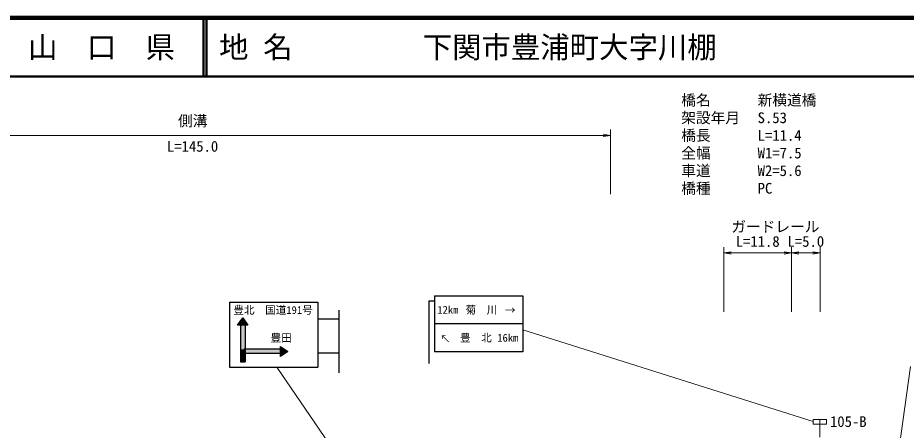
# Model space of a CAD drawing. Units: millimetres at full size, sheet at 1:1000; details may follow other scales. Extents: x 40000 to 680000, y 20000 to 380000.
# Drawn here: x 336128 to 487279, y 309855 to 380000 of the extents above; entities that cross this region are included whole.
import ezdxf
from ezdxf.enums import TextEntityAlignment as Align

# ---------------------------------------------------------------- set-up
doc = ezdxf.new("R2010")
doc.units = ezdxf.units.MM
doc.header["$LTSCALE"] = 1000
for name, color, linetype, lineweight in [('M-STR-HTXT', 7, 'Continuous', 13), ('M-STR-STRC', 7, 'Continuous', 13), ('M-TTL', 2, 'Continuous', 140), ('M-TTL-LINE', 7, 'Continuous', 50)]:
    doc.layers.add(name, color=color, linetype=linetype, lineweight=lineweight)
doc.layers.add('M-TTL-TXT', color=7, linetype='Continuous')
doc.styles.add('ＭＳ ゴシック', font='')
doc.styles.get('ＭＳ ゴシック').set_extended_font_data('MS Gothic')

# ---------------------------------------------------------------- blocks, each defined once
blk = doc.blocks.new('open_arrow')
at = {"color": 0, "linetype": 'Continuous', "lineweight": -2}
blk.add_lwpolyline([(7.5, 1.25), (0, 0), (7.5, -1.25)], dxfattribs=at)

msp = doc.modelspace()

# ---------------------------------------------------------------- hatches: boundary and pattern name
at = {"layer": 'M-STR-STRC'}
for points in [[(374413, 328993), (375288, 327743), (374788, 327743), (374038, 327743), (373538, 327743)], [(374038, 327743), (374788, 327743), (374788, 323618), (374038, 323618)], [(374038, 323618), (374788, 323618), (374788, 322868), (374038, 322868)], [(380834, 323633), (380834, 322883), (374788, 322868), (374788, 323618)], [(380832, 323618), (380832, 324118), (382082, 323243), (380832, 322368), (380832, 322868)], [(374038, 322868), (374788, 322868), (374788, 321493), (374038, 321493)]]:
    msp.add_hatch(color=256, dxfattribs=at).paths.add_polyline_path(points)

# ---------------------------------------------------------------- linework, layer by layer
at = {"layer": 'M-STR-HTXT'}
for p, q in [((294787, 360000), (436948, 360000)), ((436948, 350000), (436948, 361000)), ((456264, 330000), (456264, 341000)), ((467757, 330000), (467757, 341000)), ((467757, 330000), (467757, 341000)), ((472646, 330000), (472646, 341000)), ((456264, 340000), (467757, 340000)), ((467757, 340000), (472646, 340000)), ((483196, 286230), (487985, 320696))]:
    msp.add_line(p, q, dxfattribs=at)
at = {"layer": 'M-STR-STRC', "lineweight": 25}
for p, q in [((407039, 332704), (422039, 332704)), ((407039, 332704), (407039, 323204)), ((422039, 332704), (422039, 323204)), ((372169, 331646), (372169, 320585)), ((372169, 331646), (387169, 331646)), ((387169, 331646), (387169, 320585)), ((406039, 331867), (406039, 321204)), ((406039, 331867), (407039, 331867)), ((390738, 330256), (390738, 319619)), ((373538, 327743), (374413, 328993)), ((374413, 328993), (375288, 327743)), ((390738, 328733), (387169, 328733)), ((375288, 327743), (373538, 327743)), ((374038, 327743), (374038, 321493)), ((374788, 327743), (374788, 321493)), ((422039, 327954), (407039, 327954)), ((380834, 323633), (374584, 323633)), ((380832, 322368), (380832, 324118)), ((380832, 324118), (382082, 323243)), ((380834, 322883), (374584, 322883)), ((382082, 323243), (380832, 322368)), ((390738, 322983), (387169, 322983)), ((422039, 323204), (407039, 323204)), ((372169, 320585), (387169, 320585)), ((374038, 321493), (374788, 321493))]:
    msp.add_line(p, q, dxfattribs=at)
at = {"layer": 'M-STR-STRC'}
for p, q in [((471468, 311328), (422039, 326950)), ((421510, 260165), (380195, 320585)), ((471468, 311658), (473718, 311658)), ((471468, 310908), (471468, 311658)), ((472593, 311658), (472593, 308658)), ((473718, 311658), (473718, 310908)), ((473718, 310908), (471468, 310908))]:
    msp.add_line(p, q, dxfattribs=at)
at = {"layer": 'M-TTL'}
msp.add_line((680000, 380000), (40000, 380000), dxfattribs=at)
at = {"layer": 'M-TTL-LINE'}
for p, q in [((367750, 380000), (367750, 370000)), ((368250, 380000), (368250, 370000)), ((40000, 370000), (680000, 370000))]:
    msp.add_line(p, q, dxfattribs=at)

# ---------------------------------------------------------------- block references
at = {"layer": 'M-STR-HTXT', "xscale": 167, "yscale": 167, "rotation": 180}
for p in [(436948, 360000), (467757, 340000), (472646, 340000)]:
    msp.add_blockref('open_arrow', p, dxfattribs=at)
at = {"layer": 'M-STR-HTXT', "xscale": 167, "yscale": 167}
for p in [(456264, 340000), (467757, 340000)]:
    msp.add_blockref('open_arrow', p, dxfattribs=at)

# ---------------------------------------------------------------- texts
at = {"layer": 'M-STR-HTXT', "style": 'ＭＳ ゴシック'}
for s, p in [('橋名', (449000, 366000)), ('新横道橋', (462000, 366000)), ('架設年月', (449000, 363000)), ('S.53', (462000, 363000)), ('橋長', (449000, 360000)), ('L=11.4', (462000, 360000)), ('全幅', (449000, 357000)), ('W1=7.5', (462000, 357000)), ('車道', (449000, 354000)), ('W2=5.6', (462000, 354000)), ('橋種', (449000, 351000)), ('PC', (462000, 351000))]:
    msp.add_text(s, height=1833, dxfattribs=at).set_placement(p, align=Align.MIDDLE_LEFT)
for s, p in [('側溝', (365900, 361000)), ('L=145.0', (365867, 356672)), ('ガードレール', (465018, 343000)), ('L=11.8', (462011, 340500)), ('L=5.0', (470202, 340500)), ('105-B', (477424, 309860))]:
    msp.add_text(s, height=1833, dxfattribs=at).set_placement(p, align=Align.BOTTOM_CENTER)
at = {"layer": 'M-STR-STRC', "style": 'ＭＳ ゴシック'}
for s, p in [('豊北\u3000国道191号', (372810, 329241)), ('豊田', (379136, 324507))]:
    msp.add_text(s, height=1320, dxfattribs=at).set_placement(p, align=Align.BOTTOM_LEFT)
for s, p in [('12km', (409299, 330329)), ('菊\u3000川', (415007, 330329)), ('豊\u3000北', (414074, 325579)), ('16km', (419493, 325579))]:
    msp.add_text(s, height=1320, dxfattribs=at).set_placement(p, align=Align.MIDDLE_CENTER)
for s, rotation, p in [('↑', 270, (419898, 330293)), ('→', 135, (408869, 325441))]:
    msp.add_text(s, height=1320, rotation=rotation, dxfattribs=at).set_placement(p, align=Align.MIDDLE_CENTER)
at = {"layer": 'M-TTL-TXT', "style": 'ＭＳ ゴシック'}
msp.add_text('山\u3000口\u3000県', height=3666, dxfattribs=at).set_placement((350375, 375000), align=Align.MIDDLE_CENTER)
for s, p in [('地 名', (370380, 375000)), ('下関市豊浦町大字川棚', (405024, 375000))]:
    msp.add_text(s, height=3666, dxfattribs=at).set_placement(p, align=Align.MIDDLE_LEFT)

doc.saveas('drawing.dxf')
